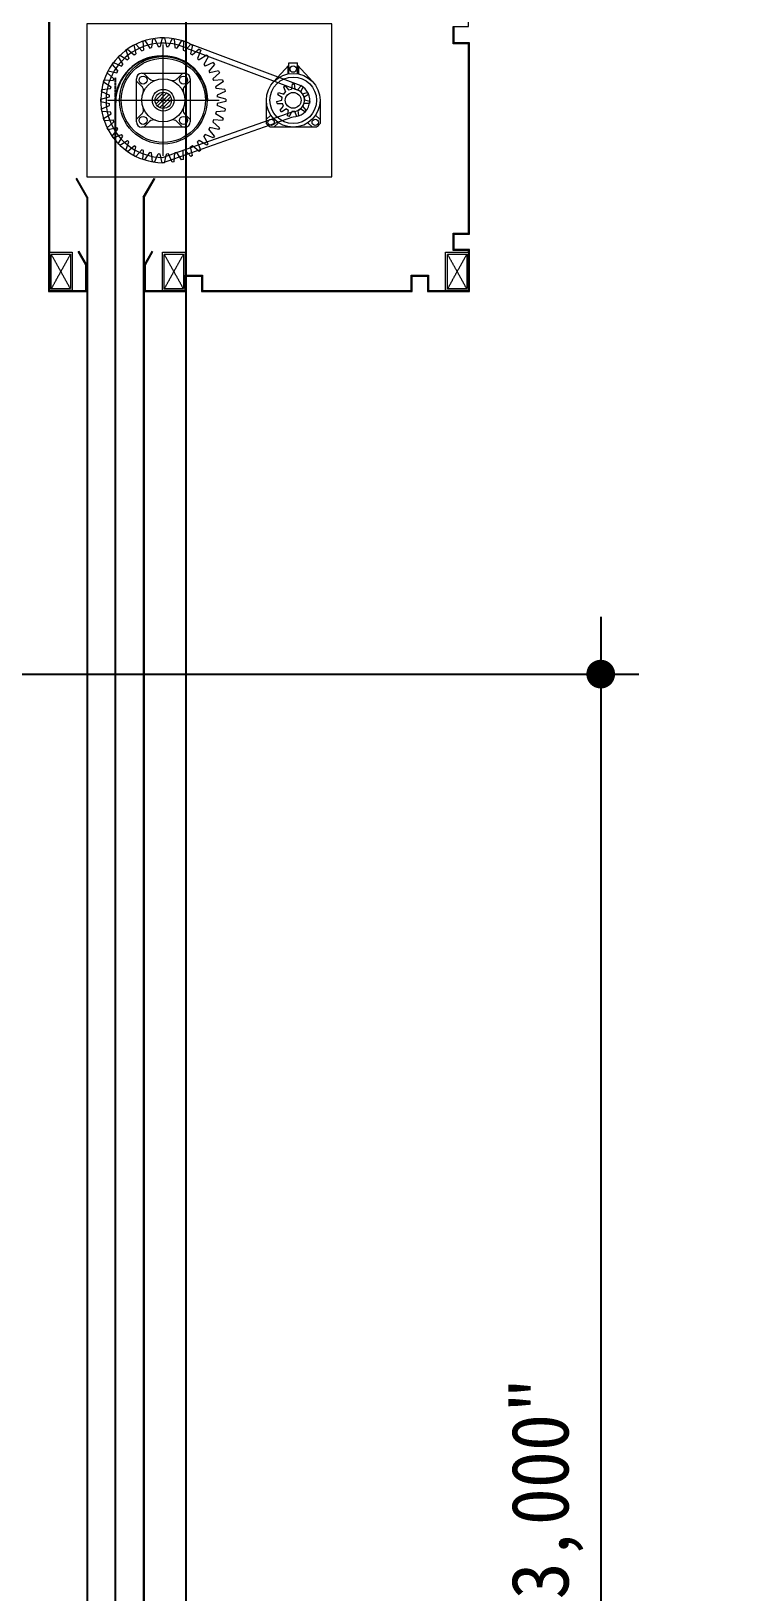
# Model space of a CAD drawing. Header units: millimetres. Extents: x 204328 to 274136, y -196910 to -178068.
# Drawn here: x 240827 to 241738, y -190203 to -188164 of the extents above; entities that cross this region are included whole.
import ezdxf

# ---------------------------------------------------------------- set-up
doc = ezdxf.new("R2010")
doc.units = ezdxf.units.MM
for name, pattern in [('CEN', [62, 60, -1, 0, -1]), ('CENTER', [2, 1.25, -0.25, 0.25, -0.25]), ('HIDDENX2', [0.75, 0.5, -0.25])]:
    doc.linetypes.add(name, pattern=pattern)
doc.layers.get('Defpoints').update_dxf_attribs({"color": 140})
for name, color, linetype, lineweight in [('A-DIMS', 7, 'Continuous', 25), ('A-ELEV-LIN2', 7, 'Continuous', 25), ('A-ELEV-LIN3', 8, 'Continuous', 18), ('DJ', 7, 'Continuous', 5)]:
    doc.layers.add(name, color=color, linetype=linetype, lineweight=lineweight)
doc.layers.add('CEN', color=1, linetype='CEN')
doc.styles.add('HY울릉도L', font='')
doc.styles.add('돋움체', font='')
doc.styles.get('HY울릉도L').set_extended_font_data('Dotum')
doc.styles.get('돋움체').set_extended_font_data('DotumChe')
doc.dimstyles.new('CDIM', dxfattribs={"dimtxt": 3, "dimasz": 1.5, "dimexe": 2, "dimexo": 1, "dimgap": 1, "dimtad": 1, "dimdec": 0, "dimrnd": 0.5, "dimzin": 0, "dimdsep": 32, "dimlunit": 6, "dimtxsty": 'HY울릉도L', "dimblk1": '_CIDOT', "dimblk2": '_CIDOT', "dimsah": 1, "dimcen": 5.5, "dimclrd": 2, "dimclre": 2, "dimclrt": 7, "dimadec": 0, "dimazin": 0, "dimtfac": 1, "dimtdec": 0, "dimtix": 1, "dimtmove": 2, "dimatfit": 1, "dimldrblk": '_CIDOT', "dimfxl": 1, "dimtolj": 1, "dimtzin": 0, "dimlwd": -1, "dimarcsym": 0})

# ---------------------------------------------------------------- blocks, each defined once
blk = doc.blocks.new('_CIDOT')
at = {"color": 0, "linetype": 'ByBlock'}
blk.add_line((2, 0), (-1, 0), dxfattribs=at)
at = {"color": 0, "linetype": 'ByBlock', "const_width": 0.5}
blk.add_lwpolyline([(-0.25, 0, 1), (0.25, 0, 1)], format="xyb", close=True, dxfattribs=at)
blk = doc.blocks.new('*D58')
at = {"layer": 'A-DIMS', "lineweight": -2, "transparency": 16777216}
for p, q in [((240554.7, -189004.2), (241621, -189004.2)), ((240554.7, -192004.2), (241621, -192004.2))]:
    blk.add_line(p, q, dxfattribs=at)
at = {"layer": 'A-DIMS', "transparency": 16777216}
blk.add_line((241571, -189041.7), (241571, -191966.7), dxfattribs=at)
at = {"layer": 'Defpoints', "color": 0, "transparency": 16777216}
for p in [(240529.7, -189004.2, 0), (240529.7, -192004.2, 0), (241571, -192004.2)]:
    blk.add_point(p, dxfattribs=at)
at = {"layer": 'A-DIMS', "transparency": 16777216, "xscale": 37.5, "yscale": 37.5, "zscale": 37.5}
for p, rotation in [((241571, -189004.2), 90), ((241571, -192004.2), 270)]:
    blk.add_blockref('_CIDOT', p, dxfattribs=dict(at, rotation=rotation))
at = {"layer": 'A-DIMS', "color": 3, "transparency": 16777216, "insert": (241501.2, -190504.2), "char_height": 75, "attachment_point": 5, "rotation": 90, "style": '돋움체'}
blk.add_mtext('\\A1;OPENING HEIGHT = "3,000"', dxfattribs=at)

msp = doc.modelspace()

# ---------------------------------------------------------------- linework, layer by layer
at = {"layer": 'A-ELEV-LIN2'}
msp.add_line((241029.7, -193004.2, 0), (241029.7, -185119.9, 0), dxfattribs=at)
at = {"layer": 'A-ELEV-LIN3'}
for p, q in [((240973.1, -188177, 0), (240975.8, -188176.2, 0)), ((240973.1, -188177, 0), (240973.9, -188188.6, 0)), ((240975.8, -188176.2, 0), (240982, -188186, 0)), ((240985.5, -188173.8, 0), (240984.5, -188185.4, 0)), ((240985.5, -188173.8, 0), (240988.3, -188173.4, 0)), ((240988.3, -188173.4, 0), (240992.9, -188184.1, 0)), ((240998.3, -188172.6, 0), (240995.5, -188183.9, 0)), ((240998.3, -188172.6, 0), (241001.1, -188172.6, 0)), ((241001.1, -188172.6, 0), (241003.9, -188183.9, 0)), ((241011.1, -188173.4, 0), (241006.5, -188184.1, 0)), ((241011.1, -188173.4, 0), (241013.9, -188173.8, 0)), ((241013.9, -188173.8, 0), (241014.9, -188185.4, 0)), ((241023.6, -188176.2, 0), (241017.4, -188186, 0)), ((241023.6, -188176.2, 0), (241026.3, -188177, 0)), ((241026.3, -188177, 0), (241025.5, -188188.6, 0)), ((240941, -188197.5, 0), (240943, -188195.5, 0)), ((240941, -188197.5, 0), (240947, -188207.5, 0)), ((240943, -188195.5, 0), (240952.9, -188201.5, 0)), ((240950.6, -188189, 0), (240952.9, -188187.4, 0)), ((240950.6, -188189, 0), (240954.9, -188199.8, 0)), ((240952.9, -188187.4, 0), (240961.8, -188194.8, 0)), ((240961.4, -188182.1, 0), (240963.9, -188180.9, 0)), ((240961.4, -188182.1, 0), (240964, -188193.5, 0)), ((240961.8, -188194.8, 0), (240964, -188193.5, 0)), ((240963.9, -188180.9, 0), (240971.5, -188189.6, 0)), ((240971.5, -188189.6, 0), (240973.9, -188188.6, 0)), ((240982, -188186, 0), (240984.5, -188185.4, 0)), ((240992.9, -188184.1, 0), (240995.5, -188183.9, 0)), ((240999.7, -188196.3, 0), (240997.6, -188196.3, 0)), ((240999.7, -188197, 0), (240997.6, -188197, 0)), ((240999.7, -188327, 0), (240999.7, -188181.5, 0)), ((241003.9, -188183.9, 0), (241006.5, -188184.1, 0)), ((241014.9, -188185.4, 0), (241017.4, -188186, 0)), ((241025.5, -188188.6, 0), (241027.9, -188189.6, 0)), ((241035.5, -188180.9, 0), (241027.9, -188189.6, 0)), ((241033.7, -188187.7, 0), (241176, -188241.2, 0)), ((241038, -188182.1, 0), (241035.4, -188193.5, 0)), ((241035.4, -188193.5, 0), (241037.7, -188194.8, 0)), ((241035.5, -188180.9, 0), (241038, -188182.1, 0)), ((241036.8, -188181.5, 0), (241179.2, -188235, 0)), ((241046.6, -188187.4, 0), (241037.7, -188194.8, 0)), ((241048.8, -188189, 0), (241044.5, -188199.8, 0)), ((241056.4, -188195.5, 0), (241046.5, -188201.5, 0)), ((241046.6, -188187.4, 0), (241048.8, -188189, 0)), ((241058.4, -188197.5, 0), (241052.5, -188207.5, 0)), ((241056.4, -188195.5, 0), (241058.4, -188197.5, 0)), ((240926.3, -188218.4, 0), (240927.6, -188215.9, 0)), ((240926.3, -188218.4, 0), (240935.1, -188226.1, 0)), ((240927.6, -188215.9, 0), (240938.9, -188218.5, 0)), ((240932.8, -188207.4, 0), (240934.5, -188205.1, 0)), ((240932.8, -188207.4, 0), (240940.3, -188216.3, 0)), ((240934.5, -188205.1, 0), (240945.2, -188209.5, 0)), ((240938.9, -188218.5, 0), (240940.3, -188216.3, 0)), ((240945.2, -188209.5, 0), (240947, -188207.5, 0)), ((240952.9, -188201.5, 0), (240954.9, -188199.8, 0)), ((241027.9, -188219.1, 0), (240971.6, -188219.1, 0)), ((240974.5, -188219.1, 0), (240981.9, -188226.5, 0)), ((241024.9, -188219.1, 0), (241017.5, -188226.5, 0)), ((241044.5, -188199.8, 0), (241046.5, -188201.5, 0)), ((241052.5, -188207.5, 0), (241054.2, -188209.5, 0)), ((241064.9, -188205.1, 0), (241054.2, -188209.5, 0)), ((241066.6, -188207.4, 0), (241059.1, -188216.3, 0)), ((241059.1, -188216.3, 0), (241060.5, -188218.5, 0)), ((241071.8, -188215.9, 0), (241060.5, -188218.5, 0)), ((241073.1, -188218.4, 0), (241064.3, -188226.1, 0)), ((241064.9, -188205.1, 0), (241066.6, -188207.4, 0)), ((241071.8, -188215.9, 0), (241073.1, -188218.4, 0)), ((241163.7, -188208.5, 0), (241143.6, -188230.4, 0)), ((241162.3, -188209.9, 0), (241162.3, -188219.8, 0)), ((241163.7, -188205.5, 0), (241175, -188205.5, 0)), ((241163.7, -188219.6, 0), (241163.7, -188205.5, 0)), ((241175, -188219.6, 0), (241175, -188205.5, 0)), ((241175, -188208.4, 0), (241195.1, -188230.4, 0)), ((241176.4, -188209.9, 0), (241176.4, -188219.8, 0)), ((240919.3, -188240.1, 0), (240930.8, -188239.1, 0)), ((240921.6, -188230.4, 0), (240922.5, -188227.7, 0)), ((240921.6, -188230.4, 0), (240931.5, -188236.5, 0)), ((240922.5, -188227.7, 0), (240934.1, -188228.5, 0)), ((240930.8, -188239.1, 0), (240931.5, -188236.5, 0)), ((240934.1, -188228.5, 0), (240935.1, -188226.1, 0)), ((240964.5, -188226.1, 0), (240964.5, -188282.4, 0)), ((240964.5, -188229, 0), (240971.9, -188236.4, 0)), ((241034.9, -188229, 0), (241027.5, -188236.4, 0)), ((241034.9, -188226.1, 0), (241034.9, -188282.4, 0)), ((241064.3, -188226.1, 0), (241065.3, -188228.5, 0)), ((241076.9, -188227.7, 0), (241065.3, -188228.5, 0)), ((241077.8, -188230.4, 0), (241068, -188236.5, 0)), ((241068, -188236.5, 0), (241068.6, -188239.1, 0)), ((241080.1, -188240.1, 0), (241068.6, -188239.1, 0)), ((241076.9, -188227.7, 0), (241077.8, -188230.4, 0)), ((241156.5, -188236.9, 0), (241158.9, -188235.4, 0)), ((241156.5, -188236.9, 0), (241159.5, -188243.3, 0)), ((241158.9, -188235.4, 0), (241163.4, -188240.8, 0)), ((241163.4, -188240.8, 0), (241167, -188239.7, 0)), ((241168, -188232.7, 0), (241167, -188239.7, 0)), ((241168, -188232.7, 0), (241170.8, -188232.7, 0)), ((241170.8, -188232.7, 0), (241171.6, -188239.7, 0)), ((241171.6, -188239.7, 0), (241175.2, -188240.7, 0)), ((241179.8, -188235.4, 0), (241175.2, -188240.7, 0)), ((241182.2, -188236.9, 0), (241179.1, -188243.2, 0)), ((241179.8, -188235.4, 0), (241182.2, -188236.9, 0)), ((240918.1, -188252.8, 0), (240929.3, -188250, 0)), ((240918.1, -188255.7, 0), (240918.1, -188252.8, 0)), ((240918.1, -188255.7, 0), (240929.3, -188258.5, 0)), ((240918.8, -188242.9, 0), (240919.3, -188240.1, 0)), ((240918.8, -188242.9, 0), (240929.5, -188247.4, 0)), ((240926.9, -188254.3, 0), (241072.5, -188254.3, 0)), ((240929.3, -188250, 0), (240929.5, -188247.4, 0)), ((240929.5, -188261.1, 0), (240929.3, -188258.5, 0)), ((240989.2, -188254.8, 0), (241000.3, -188243.7, 0)), ((241004.2, -188244.7, 0), (240990.2, -188258.8, 0)), ((241007.2, -188246.8, 0), (240992.2, -188261.7, 0)), ((241009.2, -188249.7, 0), (240995.2, -188263.8, 0)), ((241010.2, -188253.6, 0), (240999.1, -188264.8, 0)), ((241057, -188254.3, 0), (241057.7, -188254.3, 0)), ((241080.6, -188242.9, 0), (241069.9, -188247.4, 0)), ((241069.9, -188247.4, 0), (241070.1, -188250, 0)), ((241070.1, -188258.5, 0), (241069.9, -188261.1, 0)), ((241081.3, -188252.8, 0), (241070.1, -188250, 0)), ((241081.3, -188255.7, 0), (241070.1, -188258.5, 0)), ((241080.1, -188240.1, 0), (241080.6, -188242.9, 0)), ((241081.3, -188252.8, 0), (241081.3, -188255.7, 0)), ((241134.2, -188254.3, 0), (241134.2, -188284.5, 0)), ((241147.9, -188255.9, 0), (241154.6, -188254.1, 0)), ((241148.3, -188258.7, 0), (241147.9, -188255.9, 0)), ((241148.3, -188258.7, 0), (241155.3, -188258.6, 0)), ((241149.2, -188246.6, 0), (241150.4, -188244, 0)), ((241149.2, -188246.6, 0), (241155.1, -188250.3, 0)), ((241150.4, -188244, 0), (241157.1, -188246.2, 0)), ((241154.6, -188254.1, 0), (241155.1, -188250.3, 0)), ((241156.9, -188262.1, 0), (241155.3, -188258.6, 0)), ((241157.1, -188246.2, 0), (241159.5, -188243.3, 0)), ((241179.1, -188243.2, 0), (241181.6, -188246.1, 0)), ((241188.3, -188244, 0), (241181.6, -188246.1, 0)), ((241183.4, -188258.6, 0), (241181.9, -188262, 0)), ((241190.5, -188258.7, 0), (241183.4, -188258.6, 0)), ((241189.5, -188246.6, 0), (241183.5, -188250.3, 0)), ((241183.5, -188250.3, 0), (241184.1, -188254, 0)), ((241190.9, -188255.9, 0), (241184.1, -188254, 0)), ((241188.3, -188244, 0), (241189.5, -188246.6, 0)), ((241190.9, -188255.9, 0), (241190.5, -188258.7, 0)), ((241204.5, -188254.3, 0), (241204.5, -188284.5, 0)), ((240918.8, -188265.6, 0), (240929.5, -188261.1, 0)), ((240919.3, -188268.4, 0), (240918.8, -188265.6, 0)), ((240919.3, -188268.4, 0), (240930.8, -188269.4, 0)), ((240921.6, -188278.1, 0), (240931.5, -188272, 0)), ((240922.5, -188280.8, 0), (240921.6, -188278.1, 0)), ((240922.5, -188280.8, 0), (240934.1, -188280, 0)), ((240931.5, -188272, 0), (240930.8, -188269.4, 0)), ((240935.1, -188282.4, 0), (240934.1, -188280, 0)), ((240971.9, -188272.1, 0), (240964.5, -188279.5, 0)), ((240998.8, -188328.9, 0), (241169.2, -188268.9, 0)), ((240998.8, -188335.9, 0), (241169.1, -188275.9, 0)), ((241027.5, -188272.1, 0), (241034.9, -188279.5, 0)), ((241065.3, -188280, 0), (241064.3, -188282.4, 0)), ((241076.9, -188280.8, 0), (241065.3, -188280, 0)), ((241068.6, -188269.4, 0), (241068, -188272, 0)), ((241077.8, -188278.1, 0), (241068, -188272, 0)), ((241080.1, -188268.4, 0), (241068.6, -188269.4, 0)), ((241080.6, -188265.6, 0), (241069.9, -188261.1, 0)), ((241077.8, -188278.1, 0), (241076.9, -188280.8, 0)), ((241080.6, -188265.6, 0), (241080.1, -188268.4, 0)), ((241140.1, -188273.6, 0), (241134.2, -188279.4, 0)), ((241152.2, -188267.3, 0), (241156.9, -188262.1, 0)), ((241154, -188269.4, 0), (241152.2, -188267.3, 0)), ((241154, -188269.4, 0), (241159.9, -188265.6, 0)), ((241163.1, -188267.6, 0), (241159.9, -188265.6, 0)), ((241161.9, -188274.5, 0), (241163.1, -188267.6, 0)), ((241164.6, -188275.3, 0), (241161.9, -188274.5, 0)), ((241164.6, -188275.3, 0), (241167.5, -188268.9, 0)), ((241171.3, -188268.8, 0), (241167.5, -188268.9, 0)), ((241174.1, -188275.3, 0), (241171.3, -188268.8, 0)), ((241176.8, -188274.5, 0), (241174.1, -188275.3, 0)), ((241178.9, -188265.5, 0), (241175.7, -188267.5, 0)), ((241176.8, -188274.5, 0), (241175.7, -188267.5, 0)), ((241184.7, -188269.4, 0), (241178.9, -188265.5, 0)), ((241186.5, -188267.3, 0), (241181.9, -188262, 0)), ((241186.5, -188267.3, 0), (241184.7, -188269.4, 0)), ((241198.7, -188273.6, 0), (241204.5, -188279.4, 0)), ((240926.3, -188290.1, 0), (240935.1, -188282.4, 0)), ((240927.6, -188292.6, 0), (240926.3, -188290.1, 0)), ((240927.6, -188292.6, 0), (240938.9, -188290, 0)), ((240932.8, -188301.1, 0), (240940.3, -188292.2, 0)), ((240934.5, -188303.4, 0), (240945.2, -188299, 0)), ((240940.3, -188292.2, 0), (240938.9, -188290, 0)), ((240947, -188301, 0), (240945.2, -188299, 0)), ((241027.9, -188289.4, 0), (240971.6, -188289.4, 0)), ((240981.9, -188282, 0), (240974.5, -188289.4, 0)), ((241017.5, -188282, 0), (241024.9, -188289.4, 0)), ((241054.2, -188299, 0), (241052.5, -188301, 0)), ((241064.9, -188303.4, 0), (241054.2, -188299, 0)), ((241060.5, -188290, 0), (241059.1, -188292.2, 0)), ((241066.6, -188301.1, 0), (241059.1, -188292.2, 0)), ((241071.8, -188292.6, 0), (241060.5, -188290, 0)), ((241073.1, -188290.1, 0), (241064.3, -188282.4, 0)), ((241073.1, -188290.1, 0), (241071.8, -188292.6, 0)), ((241199.6, -188289.4, 0), (241139.1, -188289.4, 0)), ((241150, -188283.6, 0), (241144.2, -188289.4, 0)), ((241188.7, -188283.6, 0), (241194.5, -188289.4, 0)), ((240934.5, -188303.4, 0), (240932.8, -188301.1, 0)), ((240941, -188311, 0), (240947, -188301, 0)), ((240943, -188313, 0), (240941, -188311, 0)), ((240943, -188313, 0), (240952.9, -188307, 0)), ((240950.6, -188319.5, 0), (240954.9, -188308.7, 0)), ((240952.9, -188321.1, 0), (240950.6, -188319.5, 0)), ((240954.9, -188308.7, 0), (240952.9, -188307, 0)), ((240952.9, -188321.1, 0), (240961.8, -188313.7, 0)), ((240961.4, -188326.4, 0), (240964, -188315, 0)), ((240964, -188315, 0), (240961.8, -188313.7, 0)), ((240963.9, -188327.6, 0), (240971.5, -188318.9, 0)), ((240973.9, -188319.9, 0), (240971.5, -188318.9, 0)), ((240973.1, -188331.5, 0), (240973.9, -188319.9, 0)), ((241027.9, -188318.9, 0), (241025.5, -188319.9, 0)), ((241026.3, -188331.5, 0), (241025.5, -188319.9, 0)), ((241035.5, -188327.6, 0), (241027.9, -188318.9, 0)), ((241037.7, -188313.7, 0), (241035.4, -188315, 0)), ((241038, -188326.4, 0), (241035.4, -188315, 0)), ((241046.6, -188321.1, 0), (241037.7, -188313.7, 0)), ((241046.5, -188307, 0), (241044.5, -188308.7, 0)), ((241048.8, -188319.5, 0), (241044.5, -188308.7, 0)), ((241056.4, -188313, 0), (241046.5, -188307, 0)), ((241048.8, -188319.5, 0), (241046.6, -188321.1, 0)), ((241058.4, -188311, 0), (241052.5, -188301, 0)), ((241058.4, -188311, 0), (241056.4, -188313, 0)), ((241066.6, -188301.1, 0), (241064.9, -188303.4, 0)), ((240963.9, -188327.6, 0), (240961.4, -188326.4, 0)), ((240975.8, -188332.3, 0), (240973.1, -188331.5, 0)), ((240975.8, -188332.3, 0), (240982, -188322.5, 0)), ((240984.5, -188323.1, 0), (240982, -188322.5, 0)), ((240985.5, -188334.7, 0), (240984.5, -188323.1, 0)), ((240988.3, -188335.1, 0), (240985.5, -188334.7, 0)), ((240988.3, -188335.1, 0), (240992.9, -188324.4, 0)), ((240995.5, -188324.6, 0), (240992.9, -188324.4, 0)), ((240998.3, -188335.9, 0), (240995.5, -188324.6, 0)), ((241001.1, -188335.9, 0), (240998.3, -188335.9, 0)), ((241001.1, -188335.9, 0), (241003.9, -188324.6, 0)), ((241006.5, -188324.4, 0), (241003.9, -188324.6, 0)), ((241011.1, -188335.1, 0), (241006.5, -188324.4, 0)), ((241013.9, -188334.7, 0), (241011.1, -188335.1, 0)), ((241013.9, -188334.7, 0), (241014.9, -188323.1, 0)), ((241017.4, -188322.5, 0), (241014.9, -188323.1, 0)), ((241023.6, -188332.3, 0), (241017.4, -188322.5, 0)), ((241026.3, -188331.5, 0), (241023.6, -188332.3, 0)), ((241038, -188326.4, 0), (241035.5, -188327.6, 0)), ((240886.8, -188356.4, 0), (240885.8, -188357, 0)), ((240899.7, -188381.2, 0), (240885.8, -188357, 0)), ((240900.9, -188380.9, 0), (240886.8, -188356.4, 0)), ((240973.5, -188380.9, 0), (240987.6, -188356.4, 0)), ((240974.7, -188381.2, 0), (240988.7, -188357, 0)), ((240987.6, -188356.4, 0), (240988.7, -188357, 0)), ((240899.7, -188381.2, 0), (240899.7, -193004.2, 0)), ((240900.9, -188380.9, 0), (240900.9, -193004.2, 0)), ((240973.5, -188380.9, 0), (240973.5, -193004.2, 0)), ((240974.7, -188381.2, 0), (240974.7, -193004.2, 0))]:
    msp.add_line(p, q, dxfattribs=at)
at = {"layer": 'A-ELEV-LIN3', "elevation": 0}
msp.add_lwpolyline([(241219.7, -188154.3), (240899.7, -188154.3), (240899.7, -188354.3), (241219.7, -188354.3)], close=True, dxfattribs=at)
at = {"layer": 'A-ELEV-LIN3'}
for centre, radius in [((240999.7, -188254.3, 0), 57.2), ((240999.7, -188254.3, 0), 55), ((241169.4, -188254.3, 0), 35.1), ((241169.4, -188213.5, 0), 4.16), ((240973.3, -188227.9, 0), 5.28), ((240999.7, -188254.3, 0), 28.1), ((241026.1, -188227.9, 0), 5.28), ((241169.4, -188254.3, 0), 30.4), ((240999.7, -188254.3, 0), 14.2), ((240999.7, -188254.3, 0), 10.6), ((241169.4, -188254.3, 0), 10.3), ((240973.3, -188280.6, 0), 5.28), ((241026.1, -188280.6, 0), 5.28), ((241140.5, -188283.1, 0), 4.16), ((241198.2, -188283.1, 0), 4.16)]:
    msp.add_circle(centre, radius, dxfattribs=at)
for centre, radius, start, end in [((240999.7, -188254.3, 0), 81.6, 62.9421, 269.3324), ((240999.7, -188254.3, 0), 74.7, 62.9395, 269.3349), ((240997.6, -188257, 0), 60.7, 90, 180), ((240997.6, -188257, 0), 60, 90, 180), ((240999.7, -188254.3, 0), 58, 0, 90), ((240999.7, -188254.3, 0), 57.3, 0, 90), ((240971.6, -188226.1, 0), 7.04, 90, 180), ((241027.9, -188226.1, 0), 7.04, 0, 90), ((240967, -188241.4, 0), 7.04, 338.5782, 45), ((240986.9, -188221.5, 0), 7.04, 225, 291.4218), ((241012.6, -188221.5, 0), 7.04, 248.5782, 315), ((241032.5, -188241.4, 0), 7.04, 135, 201.4218), ((241169.4, -188254.3, 0), 21.6, 269.3057, 62.9696), ((241169.4, -188254.3, 0), 14.7, 269.3057, 62.9696), ((240967, -188267.1, 0), 7.04, 315, 21.4218), ((240986.9, -188287, 0), 7.04, 68.5782, 135), ((241012.6, -188287, 0), 7.04, 45, 111.4218), ((241032.5, -188267.1, 0), 7.04, 158.5782, 225), ((240971.6, -188282.4, 0), 7.04, 180, 270), ((241027.9, -188282.4, 0), 7.04, 270, 0), ((241169.4, -188254.3, 0), 46.4, 220.779, 229.221), ((241169.4, -188254.3, 0), 46.4, 310.779, 319.221)]:
    msp.add_arc(centre, radius, start, end, dxfattribs=at)
at = {"layer": 'CEN', "color": 1, "linetype": 'CENTER'}
msp.add_line((240937.2, -193004.2, 0), (240937.2, -188224.6, 0), dxfattribs=at)
at = {"layer": 'DJ', "color": 4}
for p, q in [((240936.9, -193002.7, 0), (240936.9, -188257, 0)), ((240937.6, -193002.7, 0), (240937.6, -188257, 0))]:
    msp.add_line(p, q, dxfattribs=at)
at = {"layer": 'DJ', "color": 8, "linetype": 'HIDDENX2'}
for p, q in [((240878.4, -188500.5, 0), (240853.4, -188455.5, 0)), ((240878.4, -188455.5, 0), (240853.4, -188500.5, 0)), ((241026, -188500.5, 0), (241001, -188455.5, 0)), ((241026, -188455.5, 0), (241001, -188500.5, 0)), ((241396, -188500.5, 0), (241371, -188455.5, 0)), ((241396, -188455.5, 0), (241371, -188500.5, 0))]:
    msp.add_line(p, q, dxfattribs=at)
at = {"layer": 'DJ', "color": 4, "elevation": 0}
for points in [[(240849.7, -188104.2), (240849.7, -188504.2), (240899.7, -188504.2), (240899.7, -188469.2), (240889.7, -188451.9), (240888.7, -188452.5)], [(240985.7, -188452.5), (240984.7, -188451.9), (240974.7, -188469.2), (240974.7, -188504.2), (241029.7, -188504.2), (241029.7, -188484.2), (241049.7, -188484.2), (241049.7, -188504.2), (241324.7, -188504.2), (241324.7, -188484.2), (241344.7, -188484.2), (241344.7, -188504.2), (241399.7, -188504.2), (241399.7, -188449.2), (241379.7, -188449.2), (241379.7, -188429.2), (241399.7, -188429.2), (241399.7, -188179.2), (241379.7, -188179.2), (241379.7, -188159.2)]]:
    msp.add_lwpolyline(points, dxfattribs=at)
at = {"layer": 'DJ', "color": 8, "elevation": 0}
for points in [[(240985.7, -188452.5), (240975.9, -188469.6), (240975.9, -188503), (241028.5, -188503), (241028.5, -188483), (241050.9, -188483), (241050.9, -188503), (241323.5, -188503), (241323.5, -188483), (241345.9, -188483), (241345.9, -188503), (241398.5, -188503), (241398.5, -188450.4), (241378.5, -188450.4), (241378.5, -188428), (241398.5, -188428), (241398.5, -188180.4), (241378.5, -188180.4), (241378.5, -188158), (241398.5, -188158), (241398.5, -188105.4), (240850.9, -188105.4)], [(240850.9, -188105.4), (240850.9, -188503), (240898.5, -188503), (240898.5, -188469.6), (240888.7, -188452.5)]]:
    msp.add_lwpolyline(points, dxfattribs=at)
at = {"layer": 'DJ', "color": 5, "elevation": 0}
for points in [[(240880.9, -188453), (240880.9, -188503), (240850.9, -188503), (240850.9, -188453)], [(241028.5, -188453), (241028.5, -188503), (240998.5, -188503), (240998.5, -188453)], [(241398.5, -188453), (241398.5, -188503), (241368.5, -188503), (241368.5, -188453)]]:
    msp.add_lwpolyline(points, close=True, dxfattribs=at)
at = {"layer": 'DJ', "color": 8, "linetype": 'HIDDENX2', "elevation": 0}
for points in [[(240878.4, -188455.5), (240878.4, -188500.5), (240853.4, -188500.5), (240853.4, -188455.5)], [(241026, -188455.5), (241026, -188500.5), (241001, -188500.5), (241001, -188455.5)], [(241396, -188455.5), (241396, -188500.5), (241371, -188500.5), (241371, -188455.5)]]:
    msp.add_lwpolyline(points, close=True, dxfattribs=at)

# ---------------------------------------------------------------- dimensions: what is measured, and where the dimension line sits
at = {"layer": 'A-DIMS'}
dim = msp.add_linear_dim(base=(241571, -192004.2, 0), p1=(240529.7, -189004.2, 0), p2=(240529.7, -192004.2, 0), angle=90, text='OPENING HEIGHT = "<>"', dimstyle='CDIM', override={"dimscale": 25, "dimtxsty": '돋움체', "dimclrd": 256, "dimclre": 256, "dimclrt": 3}, dxfattribs=at)
dim.commit()
dim.dimension.update_dxf_attribs({"geometry": '*D58', "text_midpoint": (241501.2, -190504.2, 0)})

doc.saveas('drawing.dxf')
